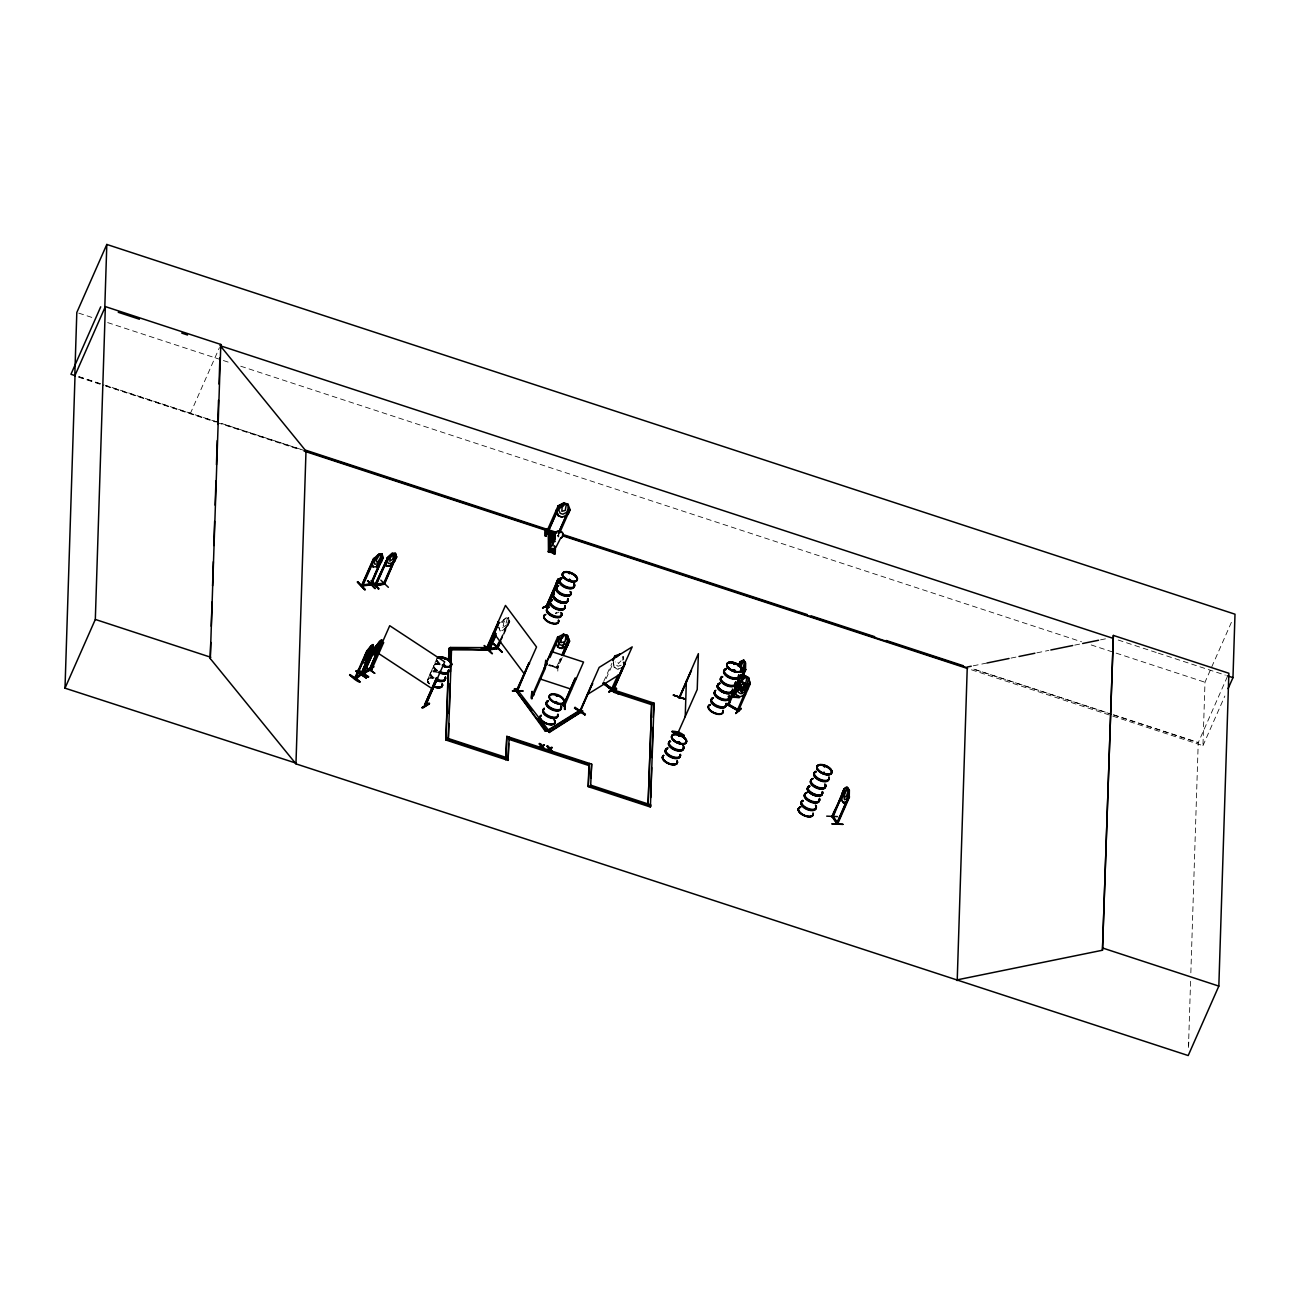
<?xml version="1.0" encoding="UTF-8"?>
<svg xmlns="http://www.w3.org/2000/svg" width="1300" height="1300" viewBox="0 0 1300 1300"><rect width="100%" height="100%" fill="white"/><g stroke="black" fill="none" stroke-linecap="round" stroke-linejoin="round"><path stroke-width="0.75" stroke-dasharray="5 3.75" d="M560.365 658.872L556.497 667.712M556.806 666.949L558.009 667.339L556.92 667.062M430.202 673.758L431.486 671.645M433.517 666.347L434.817 664.105M558.366 536.38L558.48 533.016M558.74 537.062L558.854 533.699M1188.46 1047.475L1190.589 980.866M1190.849 972.806L1198.226 742.722L1228.045 675.106M971.49 669.809L1202.955 745.664L1204.986 682.24L1231.75 621.562M1188.622 1045.866L1188.801 1041.999M622.7 660.189L622.992 656.549L624.26 663.146M508.235 621.562L508.641 617.386L509.844 621.254L501.621 639.372M507.374 618.312L505.927 623.724L503.181 625.755L503.799 622.342L507.293 618.231M509.194 621.189L500.809 639.519M428.188 683.02L427.538 679.413L429.65 678.08L433.111 678.096L431.275 677.934M430.446 673.254L427.668 679.64M433.761 665.697L433.761 665.746A7.995 3.965 23.8 0 0 437.076 671.678M190.255 413.757L219.456 347.555M436.93 658.531L434.184 664.739M500.532 639.242L508.527 621.108L509.73 621.303L508.544 617.5L505.57 618.02L502.011 621.676M501.345 639.113L509.356 620.961M507.861 625.544L509.844 621.254M557.846 536.705L558.545 535.827M556.303 612.3L555.75 613.584L559.39 611.894M556.335 612.414L555.653 613.519M556.238 667.908L560.365 658.645M561.454 658.986L557.326 668.33L548.762 665.47M562.25 657.41L557.57 668.33M557.814 671.092L557.96 664.349M603.688 681.509L611.942 663.26M606.158 678.535L613.616 662.09M621.043 660.822L618.41 663.601L617.094 660.384M1202.955 745.664L1224.86 696.02M430.869 672.246L433.745 665.746A8.125 4.03 23.8 0 1 439.286 664.089M502.288 622.602L505.651 618.101M500.646 622.765L505.651 618.004M506.805 624.812L501.735 628.062L500.858 625.836M614.071 667.03L617.386 669.273L622.375 667.387L617.386 669.419L614.071 667.03L612.869 660.286M558.529 536.055L557.44 535.779M621.173 665.226L617.971 666.25L615.891 664.674L615.241 661.911M973.229 665.811L987.155 662.967M1011.026 658.092L1017.006 656.89M1036.896 652.827L1048.84 650.39M1074.694 645.125L1080.658 643.906M1100.564 639.844L1106.528 638.625M508.804 621.367L509.632 621.221M498.859 627.023L499.948 630.955L503.019 630.305C513.614 618.556 504.904 631.654 499.948 630.955L498.729 627.087M549.071 664.528L556.546 667.192L549.071 664.771M548.762 665.242L557.586 668.102M1118.211 640.023L1156.464 652.567M1158.381 653.185L1225.315 675.122M78.731 313.121L92.235 317.541M107.673 322.595L221.455 359.889M223.373 360.523L231.091 363.058M240.727 366.21L1081.568 641.794M1091.204 644.946L1204.986 682.24M1111.614 714.334L973.034 668.915L1111.614 714.171M1113.531 714.967L1198.226 742.722M78.861 376.87L103.886 385.027M105.82 385.661L219.375 422.76L105.82 385.434M300.219 449.15L221.293 423.378L304.07 450.418M1113.547 714.805L1198.226 742.462M78.877 376.61L103.903 384.816M78.618 377.179L103.642 385.385M105.576 386.002L215.329 421.98M217.262 422.614L300.202 449.8M558.285 535.665L557.456 535.405L558.415 535.779M436.524 659.425L440.245 664.398A8.027 3.981 23.8 0 1 436.621 659.523M436.767 660.644L437.531 661.895M623.09 656.484L623.74 659.831M612.999 660.335L614.25 666.916M432.234 678.015A7.995 3.965 23.8 0 1 430.755 672.913A7.995 3.965 23.8 0 1 437.759 672.604M432.331 677.592A8.125 4.03 23.8 0 1 435.971 671.596M428.301 683.053A7.979 3.949 23.8 0 1 433.046 678.405M440.407 664.121A7.979 3.949 23.8 0 1 436.784 659.279M429.666 683.865A7.979 3.949 23.8 0 1 431.421 677.804A7.963 3.949 23.8 0 0 429.666 683.865A7.979 3.949 23.8 0 1 431.405 677.82M428.382 682.793A8.027 3.981 23.8 0 1 433.144 678.129M437.206 671.271A8.125 4.03 23.8 0 1 433.599 665.811L433.761 665.746A7.995 3.965 23.8 0 1 441.058 665.096M434.314 677.934A7.995 3.965 23.8 0 1 430.771 672.555A7.995 3.965 23.8 0 1 436.361 670.849M432.51 677.202A8.125 4.03 23.8 0 1 436.15 671.206M437.369 670.898A8.125 4.03 23.8 0 1 433.777 665.438A8.125 4.03 23.8 0 1 439.449 663.699M437.629 670.41A7.995 3.965 23.8 0 1 434.086 665.048A7.995 3.965 23.8 0 1 439.676 663.341M436.507 659.913A7.979 3.949 23.8 0 0 440.131 664.739A7.963 3.949 23.8 0 1 436.524 659.929"/><path stroke-width="1.5" d="M548.6 551.688L548.21 533.406L555.035 534.722L548.86 533.146L548.6 551.688L550.062 552.403L549.867 535.535M548.892 552.029L549.023 532.789M549.77 552.061L550.176 534.056L550.111 548.746M552.191 548.633L554.028 549.38L552.191 548.633L550.875 551.769L552.711 552.191L554.028 549.217M552.321 549.526L552.825 548.535L552.858 550.258M553.036 548.438L552.939 550.079L553.378 548.73M552.906 548.762L553.329 549.851M553.053 546L553.702 534.69M553.508 549.347L553.394 553.183M553.572 542.23L553.67 536.51M552.955 553.329L553.767 553.556L553.654 549.867M554.011 553.67L554.044 549.981L554.125 553.702L555.441 549.754L554.352 551.021L549.283 549.38L549.429 547.82L548.649 549.591M554.19 539.012L554.239 535.356L554.32 539.045M554.58 546.244L554.824 553.946L555.035 546.601M554.775 553.914L554.726 546.049M554.986 537.826L548.827 536.25L554.986 537.826L554.97 539.679L548.795 538.102L554.808 540.036M555.003 536.591C539.711 529.734 557.31 541.564 555.035 534.722M555.604 641.582L557.7 647.189L561.779 648.505L567.694 645.401M557.619 637.358L559 637.488L549.965 657.572M567.694 645.483L561.762 648.294L557.716 647.124L563.42 634.238L567.499 635.489L569.595 641.16L563.046 655.59M548.048 551.801L549.413 549.673L554.028 551.021L560.658 538.038A4.274 3.64 0.7 0 0 562.77 533.227A4.274 3.64 0.7 0 0 557.099 531.391A4.274 3.64 0.7 0 0 554.986 536.201L550.03 549.738M561.762 648.294L567.499 635.489L563.42 634.238L557.505 637.276L559 637.536M563.42 634.173L558.155 641.225L559.666 644.637L562.299 645.483L566.036 643.76C569.579 640.185 564.785 628.582 569.449 641.16L568.376 640.494L569.449 641.079M730.762 693.014L733.363 696.832L736.076 688.87M837.119 822.445L837.964 823.014M837.623 824.086L849.534 796.867L848.705 795.73M738.936 665.633L739.992 661.846L743.665 660.124L745.501 662.837L745.322 669.663L741.358 678.681M837.216 823.469L849.16 796.851L849.176 790.075L847.47 787.361C843.44 786.988 845.033 791.034 843.96 789.23L841.961 793.455L841.75 800.312L843.554 802.945L847.34 801.239L843.554 802.945L841.831 800.247M849.241 796.916L849.371 790.01M531.31 698.539C533.358 682.386 530.286 698.506 531.96 698.587M531.976 698.75L532.058 691.876M532.659 694.298C535.372 694.444 530.904 696.183 532.48 694.509M533.829 694.931L533.699 695.224M545.48 667.696L545.837 660.367L545.773 665.438M545.269 668.444L544.18 668.086L545.269 668.444L533.13 695.923L532.204 695.565L551.476 651.544L583.538 662.058L564.363 706.079L563.144 705.754L575.153 678.242L576.241 678.6M545.383 665.876L545.61 660.774M545.512 666.006L545.805 660.367M575.153 678.242L563.274 705.77M563.469 704.421L564.801 705.087L563.631 704.454M564.639 702.569L564.964 709.556L564.574 702.471M564.444 709.28L564.753 702.097M677.869 733.151L697.222 689.504L698.376 653.64L679.071 698.067L691.064 670.784M679.933 696.459L679.51 697.076M684.141 735.702C678.616 729.202 659.815 730.551 684.174 735.605M673.335 695.24L685.344 698.913M296.156 763.181L65 688.171L75.026 375.342M104.78 307.889L106.811 244.449L1235 614.201L1232.969 677.641L1228.094 688.659M65 688.171L95.322 619.434L105.349 306.605L220.821 344.451L210.243 658.548L295.961 763.864L1188.2 1055.551L1218.831 986.099L1228.858 673.27L1113.369 635.424L1102.465 950.235L957.239 979.842M210.243 658.548L210.762 642.411M211.266 626.259L212.046 602.046M212.566 585.894L213.346 561.681M213.866 545.529L214.63 521.316M215.15 505.164L215.93 480.951M216.45 464.799L217.23 440.586M217.734 424.434L218.514 400.221M219.034 384.085L219.879 357.841M295.961 763.864L306.02 450.304L554.71 531.814M508.804 737.961L509.177 737.116L508.073 760.386L445.916 740.009L448.061 672.961M448.516 659.019L449.215 648.212L487.175 649.935L499.07 622.668L498.176 621.969L499.07 622.668M445.916 740.009L448.5 670.117A8.125 4.03 23.8 0 1 439.026 672.311M448.825 660.156L449.215 648.212M448.809 723.531L448.305 739.472L451.539 648.976L450.418 647.465L450.466 671.742M449.134 713.57L450.093 683.686M506.837 736.352L505.733 759.606L506.837 736.352L591.663 764.156L590.574 787.41L590.622 786.11M508.073 760.386L508.625 743.567M545.334 536.087C543.952 522.795 549.266 532.058 545.301 536.136L545.594 529.36M545.967 536.347L546.358 529.051M547.332 533.569L559.536 506.22L558.204 505.7L546.065 533.114L546.764 532.236L555.214 535.064M559.406 506.35L558.204 505.7M558.366 515.694L556.14 510.169L558.366 515.775L562.315 517.205L558.253 515.791M568.035 504.173L568.003 509.226L566.572 512.46L562.851 514.183L560.219 513.321L558.691 509.876L563.956 502.84L568.035 504.254L570.148 509.876L568.23 514.199L562.315 517.205M566.345 504.465L565.029 504.026L562.12 507.293L561.827 511.29L565.224 510.477L566.345 504.384M558.496 532.789L568.961 509.129L569.985 509.876L568.831 509.503M651.722 704.714L613.551 692.201L613.6 690.885L613.974 690.04L654.046 703.17L650.39 807.024L588.234 786.646L588.949 764.238L546.959 750.474M588.234 786.646L589.322 763.392M590.866 778.082L591.663 764.156M613.551 692.201L613.974 690.04M648.082 804.944L651.674 703.722L648.082 804.944L650.423 805.707L650.39 807.024M650.683 797.68L651.641 767.569M651.966 757.526L652.925 727.415M653.25 717.372L654.046 703.17M685.23 716.706L686.367 680.859M957.206 980.59L967.265 667.03L971.246 666.217M1102.465 950.235L1113.369 635.424M616.411 688.366L608.79 691.892L616.655 689.163L616.363 688.269M374.871 588.526L367.949 580.775M380.819 580.158L388.375 587.308M372.125 669.012C369.801 671.629 373.75 668.606 370.971 668.265M565.516 639.892L565.793 635.7L564.476 635.359L561.584 638.625M740.773 668.931C740.253 667.274 742.983 660.043 744.543 662.529L742.674 668.98L741.358 669.776M501.686 652.015L493.756 644.329L502.027 652.015M381.956 553.898L380.217 561.194L377.016 563.989L374.92 564.233L373.945 561.909L375.375 558.675L378.82 554.255L381.973 553.686L383.224 557.781L381.436 562.039L376.269 566.637M362.993 584.935L361.4 585.715L362.716 585.926L374.871 558.383L373.766 558.756L361.66 585.991L371.215 584.903M744.169 683.767L743.762 688.155L740.967 691.015L739.359 687.976L742.983 683.069L744.104 683.816M569.189 509.194L558.48 533.016M372.808 647.725L360.49 675.236L370.598 651.381M360.636 673.904C364.569 672.75 352.918 681.834 355.599 677.625L360.815 674.57L354.608 678.421L366.681 651.17L367.705 651.137M364.033 672.913L364.098 673.628M369.086 669.142L369.671 669.516M512.363 690.852L522.827 690.722M512.574 691.226L523.071 691.178M394.03 553.832L392.632 559.293L389.789 561.21L390.341 557.749L393.949 553.751M728.504 697.125L739.31 697.499L728.211 696.702M842.904 824.281L832.097 823.859M559.097 579.865L547.089 607.295L559.227 579.898L558.35 579.264L546.049 606.613M555.425 551.606L554.336 552.874L549.25 551.249L549.884 549.835M684.174 735.361L672.181 731.347M740.025 661.96L743.779 660.124L745.387 662.837L742.95 671.58L740.675 672.457M382.655 557.619L370.224 585.049L371.654 583.911L370.598 584.025M388.31 557.765L375.976 585.227L386.945 559.471M364.439 666.461L374.757 673.189M366.421 677.528L356.086 670.735L366.243 677.918M608.075 687.196L618.426 693.908M848.347 789.766L846.479 796.217L845.146 797.03L844.561 796.169C844.106 794.446 846.739 787.247 848.461 789.766M380.721 643.614L381.469 639.925L381.745 642.98L369.72 670.15L363.48 673.936L376.366 646.051L375.196 646.441L363.09 673.66L369.298 669.809M546.845 607.165C549.673 606.661 544.668 604.321 547.528 606.304M550.582 540.865C556.595 540.215 547.69 540.849 553.199 541.759M552.971 595.189L553.053 595.303A8.027 3.981 23.8 0 0 561.405 602.339A8.027 3.981 23.8 0 0 567.84 599.137M370.24 650.033L366.356 657.702L370.338 650.097M380.64 640.981L376.773 648.668L380.526 640.916M742.528 676.878L745.729 669.63L744.9 668.492L740.886 677.983M844.464 789.783L832.91 817.229C828.506 815.701 856.245 778.212 843.83 789.214M444.34 658.352L444.405 659.295M443.495 665.746C443.657 662.821 441.837 666.803 444.681 666.071M444.048 665.974L444.535 665.048M444.876 666.169L444.389 664.934M569.189 573.462L570.001 573.024M569.644 573.024L569.189 573.284M568.847 579.832L569.936 579.686M569.351 573.69L570.18 573.089M570.115 580.678L570.18 579.621L568.945 579.605M570.586 580.141L569.465 579.589M570.554 580.011L570.424 580.938M557.278 696.069L556.497 695.776M555.295 702.195L556.091 701.756M556.741 702.959L555.799 701.691M557.115 702.731L557.245 703.121M557.554 702.601L555.831 702.764M678.47 735.881L679.51 736.288M678.73 735.767L679.575 735.556M677.706 742.316L678.584 741.65M679.153 741.975L678.129 742.398L678.892 741.942M678.113 742.284L679.689 742.641L678.876 742.852M679.477 742.625L678.194 741.796M733.574 663.747L734.809 664.349M733.655 663.975L734.403 664.381M732.908 670.069C737.88 670.199 731.51 672.067 733.785 669.744M734.646 664.024L734.24 664.154M733.33 670.491L734.597 670.004M734.874 664.267L733.866 663.488M735.15 670.849L733.704 671.125M824.476 765.928L824.281 766.854M824.07 772.33L822.965 772.915M823.095 772.46L823.566 773.24M602.778 683.28L612.332 690.414L622.895 666.656M618.02 675.074L611.26 689.65L611.959 688.529L612.495 689.309M612.592 690.267L603.151 683.215M367.738 651.121L367.039 651.414C355.355 676.715 374.481 653.071 372.19 647.758M381.42 642.98L369.233 670.508M367.884 650.894L355.696 678.308L354.575 678.389L356.021 677.365M106.811 244.449L76.814 312.488L74.782 375.911L105.349 306.605M100.718 306.816L70.947 374.27L75.01 375.602M556.611 533.179L305.988 451.051L220.269 345.735L220.821 344.451M357.89 581.994L365.186 589.712L357.354 582.059M374.627 558.659L373.506 558.496L361.498 585.699L370.955 584.626L382.07 559.244M361.904 586.008L374.368 558.399M362.911 584.61L362.229 585.585M367.445 580.905L375.261 588.559L367.965 580.84M371.507 580.678C393.283 605.784 356.59 564.233 378.787 588.413M370.386 585.033L379.6 562.965M371.215 584.951L382.866 557.424M376.382 584.188L375.261 583.911L375.57 584.805M376.188 583.879L375.034 585.244L387.757 557.651L374.887 584.967C380.9 585.666 386.88 583.099 383.76 582.936M393.786 560.414L383.435 583.944M392.113 553.426L395.363 552.955L396.598 557.034L395.639 557.05L383.776 584.301M395.444 558.496L384.183 583.879M396.24 556.692L384.475 584.253L375.277 585.26M389.642 565.89L394.745 561.226L396.727 556.985M349.879 674.602C368.794 685.913 356.671 683.28 349.895 674.586M355.16 678.616L367.234 650.829M360.571 674.586L361.124 673.611M361.205 674.879L372.548 647.985M364.211 673.579L364.536 672.555M376.106 646.344L363.642 673.952M367.364 671.271L373.75 666.803L367.543 670.686M380.705 643.029L369.054 670.475L381.257 642.671C385.06 643.37 363.382 666.786 379.925 647.221M366.145 678.08L355.94 671.174L366.389 677.511M371.475 670.134L383.581 642.72L382.428 642.249L383.581 642.72M358.394 669.874L368.452 677.202L357.874 670.556M374.66 673.351L364.601 666.006M428.951 703.089C407.322 717.048 443.43 694.33 423.118 707.915L422.793 706.972M424.531 705.071L436.67 677.625L437.613 678.242L425.49 705.656L424.84 704.876M425.587 705.413L424.661 704.844L436.67 677.625M448.825 649.058L451.165 649.821L451.539 648.976M487.598 648.879L486.915 648.099L486.119 649.09L491.79 648.521L481.293 648.505M451.165 649.821L486.233 650L498.534 621.969M498.712 622.668L486.769 649.951L487.532 648.863M495.674 633.392L488.378 649.74L489.564 649.886M495.95 633.669L488.654 650L489.954 648.911M495.69 635.066L489.223 649.512M489.548 649.951L495.966 635.342M502.027 651.95L493.886 643.906L501.816 651.576M492.424 653.608C480.415 640.266 482.381 645.678 492.001 653.721M497.152 647.611C499.493 647.27 492.294 652.665 499.736 641.062M496.714 648.602L500.809 639.519M547.284 533.504L559.276 506.366M499.753 642.736L497.348 648.18L488.524 649.675M488.881 650.016L497.721 648.489L500.825 641.176M559.569 533.146L569.985 509.567M554.661 551.525L555.441 549.754M548.145 605.069L542.864 607.523M563.111 577.281L557.863 579.264L555.961 583.586L556.985 588.591M546.179 606.678L557.944 579.231L563.03 577.46M547.349 607.149L546.959 605.524M559.553 580.548L558.626 582.66L556.92 581.425M580.32 710.596L547.267 731.153L545.22 731.136L514.524 688.724L516.571 688.74L549.64 731.624L582.692 711.067L580.694 709.751L547.641 730.291L545.594 730.291L514.524 688.724M516.571 688.74L514.15 689.585M517.628 690.706L529.067 662.821L516.653 690.121L517.676 689.114M517.189 690.121L529.067 662.821M547.332 663.65L546.065 663.179L545.561 664.202L546.764 664.592M557.684 637.033L545.545 664.43L546.764 664.836M561.974 655.005L568.425 640.413M561.974 655.249L568.36 640.738M563.062 655.363L569.465 640.851M539.451 743.389C544.651 749.092 536.933 743.324 540.41 743.697L541.645 746.151M545.22 731.136L545.594 730.291M541.352 745.794L539.273 746.915L539.939 747.776L541.808 746.314L539.939 747.776M543.319 748.231L544.034 749.125L540.41 743.697M582.692 711.067L549.266 732.469L547.641 730.291M541.889 745.582L544.391 744.997L542.1 746.671L544.034 749.125M543.481 744.705L544.391 744.997M549.266 732.469L549.64 731.624M549.153 748.361L547.251 745.94L549.689 748.15L549.364 749.434L546.829 750.035L549.153 748.361L547.251 745.94M551.119 750.799L551.834 751.676L548.21 746.249M547.739 750.344L549.608 748.865M549.689 748.15L552.191 747.565L549.9 749.222L551.834 751.676M551.281 747.256L552.191 747.565M584.837 714.854L574.47 708.142L575.055 707.379M580.288 710.824L581.311 710.06L580.58 710.45M580.206 711.409L592.41 683.605L580.791 710.06M584.805 714.919L585.39 714.139L575.039 707.395M612.788 660.319L614.705 656.012L619.791 654.079M612.999 660.335L615.794 656.386M604.061 682.923L603.736 684.028L604.419 682.76M612.771 689.423L604.419 683.231L603.753 683.979M611.796 689.634L612.235 688.642L604.419 683.231M612.528 689.293L612.219 690.398M579.849 711.165L599.154 667.42L632.206 646.88L612.3 691.015L624.91 663.406L613.324 690.966M625.267 663.65L612.983 690.576M653.64 705.331L654.014 704.486L613.941 691.34M679.023 697.434L679.477 698.197L691.503 670.312M679.543 698.084L679.981 697.206M685.311 699.335L673.319 695.029L685.36 699.14M650.423 805.707L650.812 804.863L590.996 785.265M740.106 661.846L738.156 666.201L740.155 661.976L741.016 662.707M739.05 666.331L740.626 662.285M739.472 666.477L743.649 660.27M724.815 706.94L730.129 702.016M728.991 704.779C755.024 719.761 721.874 702.211 728.683 704.551L727.935 704.096M745.55 694.574L739.96 696.816L736.271 694.671L734.597 688.188L736.499 683.881L742.04 681.688L745.729 683.832L747.273 690.284M748.329 688.366L742.739 690.609L739.05 688.464L737.311 682.029C738.936 675.171 750.994 670.312 739.684 682.094L740.935 686.059L743.324 687.456L746.817 686.254L748.508 677.625L744.754 675.512M727.496 705.104L739.586 677.641L740.188 678.308M727.48 704.779L728.081 703.852M728.39 705.575L740.285 678.389M730.194 702.033L724.23 706.778M734.061 694.33L736.45 688.886M742.056 676.179L745.258 668.931M731.445 692.315L733.411 696.914L736.564 689.569M732.875 696.199L733.736 696.832L736.141 691.405M736.548 684.028L742.056 681.817L745.615 683.898L745.517 689.179L744.087 692.413L740.61 693.615L738.221 692.217L736.954 688.253C739.424 685.295 743.015 676.991 746.883 677.592L745.566 683.962M741.13 708.467L735.719 713.472L740.967 708.906M750.067 684.011L749.125 683.085L737.149 710.759L737.539 709.686M736.97 710.58L737.653 709.426M749.158 683.134L750.246 683.849L738.189 711.279L738.628 709.946L729.121 704.503M826.702 816.156L837.492 816.595M832.39 817.18L843.944 789.214M837.557 824.054L832.341 816.465L844.334 789.246M832.276 817.066L832.341 815.376L832.943 816.238M832 823.94L842.904 824.411M836.68 823.452L848.737 795.876M849.062 796.169L837.07 823.322M847.178 801.109L848.542 796.12M678.389 731.64L678.827 732.387M624.179 663.179L623.366 662.48L624.374 663.179M371.459 646.133L368.257 653.396C369.817 652.714 373.506 645.45 371.345 646.067M373.23 647.709C373.815 639.47 367.348 651.722 366.714 654.095L366.957 655.817L370.776 651.576L372.954 644.654M365.43 658.71L371.41 651.95L371.248 648.911L366.243 655.184L365.056 660.14L368.875 655.899L371.28 649.122M381.582 640.006L376.659 646.133L375.456 651.089L379.291 646.847M574.779 707.899L585.146 714.691M359.938 681.883L349.586 675.139M368.696 676.65L358.101 670.41M379.6 554.694L376.123 560.381L376.399 561.941L377.455 561.827C379.096 561.031 382.688 554.336 379.519 554.613M370.939 645.824L366.681 651.17M365.186 655.817L371.248 648.911L371.329 652.015M379.567 641.176L375.586 646.766L381.55 639.795M612.755 689.878L613.811 689.861L613.096 690.251M364.666 589.745L357.435 581.977M552.76 550.241L552.858 549.331M489.726 648.586L488.8 648.7L497.023 647.887M496.876 647.335L497.786 647.189M496.941 648.602L497.445 648.164M553.215 541.905L550.712 540.589M491.53 648.928L486.249 648.911M443.186 665.194L444.031 664.771M444.811 665.551L443.852 665.925M570.7 580.596L568.783 580.401L569.189 579.361M557.18 695.5L556.449 695.321M734.549 670.036L734.663 670.361M677.722 741.975L679.429 742.137M824.866 766.854L824.249 765.895M373.652 558.74L378.82 554.141L382.054 553.767M387.026 557.992L392.113 553.312L387.335 561.161L388.31 563.501L390.39 563.258C396.061 563.534 394.355 546.829 396.516 556.952M387.108 558.074L392.194 553.41M389.724 565.988L386.409 566.264L389.724 565.874L394.648 561.194M807.479 788.028L807.625 787.962A7.963 3.949 23.8 0 0 813.637 795.178A7.963 3.949 23.8 0 0 822.201 793.812A7.979 3.949 23.8 0 1 811.769 794.3A7.979 3.949 23.8 0 1 809.559 786.695A7.963 3.949 23.8 0 0 808.356 787.166M546.114 529.506L545.951 536.185M616.346 657.296L619.872 654.209M739.586 677.641L740.399 678.372M741.991 681.866L743.681 684.856L745.631 683.881L747.403 690.3M739.05 688.464L737.376 681.98M742.722 690.462L748.166 688.301M750.23 684.044L748.508 677.625L750.246 683.849M724.831 707.119L729.885 702.455M735.719 713.472L741.097 708.386M542.555 607.929L547.885 605.442M370.338 583.749L371.296 583.651M369.899 584.756L370.727 584.61M367.348 671.076L373.75 666.803M546.52 531.879L547.852 532.317M546.081 532.87L547.284 533.276M437.613 678.242L436.459 677.771M424.661 704.21L426.156 704.486L425.246 703.901M422.532 707.541L429.227 703.918M592.41 683.605L592.767 683.832M373.035 644.524L371.036 645.986M355.615 677.3L360.441 674.294M368.94 669.565L364.488 672.799M587.145 694.639L620.214 674.082M564.671 641.794L561.275 642.606L560.739 640.526M517.091 688.951L518.148 689.796L517.156 689.114M552.76 549.786L552.858 548.974M552.76 549.234L553.312 549.51M558.041 505.911L563.956 502.84M558.155 505.993L563.972 503.051M833.284 816.156L832.406 815.539M838.061 823.095L832.812 816.53L837.314 822.591M365.072 589.648L357.776 581.929M542.604 608.091L549.656 604.825M498.014 647.497L497.315 647.66M615.144 656.012L615.68 656.744M608.79 691.892L616.249 688.74L609.066 691.34M550.03 533.52L548.714 533.325M549.721 552.029L549.494 535.681L549.169 552.126L548.633 551.46L554.938 553.93M443.462 664.658L443.202 664.901M443.527 664.722L444.503 665.519M555.425 701.74L556.595 701.659M824.216 773.175L824.899 773.841M823.908 773.37L824.59 773.24M375.326 583.944L383.598 583.294M987.155 662.967L1009.044 658.499M1018.989 656.484L1034.898 653.234M1050.822 649.984L1072.711 645.515M1082.656 643.5L1098.565 640.25M496.746 647.628L489.157 649.058M383.11 557.7L382.005 557.521M376.35 566.621L373.035 567.011L371.816 563.144M362.781 584.886L370.207 584.041M362.375 585.049L370.467 584.301M383.841 583.57L375.229 583.992M569.416 579.41L569.091 580.336M570.326 580.385L569.433 579.784M733.785 663.553L734.711 663.861M734.467 671.028L733.947 670.637M824.428 773.597L824.249 772.379M824.883 773.679L823.062 772.639M487.094 648.261L487.094 648.911M487.126 649.951L486.086 649.171L505.473 605.426L536.543 646.994L517.075 690.658L518.066 689.715M529.604 663.52L528.71 662.821M450.418 647.465L485.485 647.628L486.606 649.139M745.387 662.837L745.452 669.679L744.738 668.866M745.729 669.63L743.421 673.985L739.749 675.707L743.389 673.871M733.509 695.354L731.071 692.299M728.455 696.134L739.261 696.572L739.31 697.499M727.594 704.844L738.254 711.051M556.01 695.646L556.969 696.183M679.12 743.242L679.77 742.316M371.134 668.298L371.686 669.971M371.914 669.142C368.209 667.16 373.1 671.645 370.435 669.467L389.724 625.706L444.681 661.846L425.392 705.64M425.929 704.665L424.97 704.08M546.926 607.214L546.114 606.58M564.2 706.062L564.688 704.811M546.325 532.919L553.02 535.145M568.88 580.271L569.952 580.385M569.595 580.629L570.131 579.654M443.934 664.934L444.584 665.762M554.938 541.336L548.762 539.76L554.775 541.694M553.41 542.701L548.746 541.613L553.264 543.059M532.188 695.305L533.26 695.646M563.16 705.461L564.2 705.77M118.251 312.293L139.425 319.231M181.773 333.109L187.541 335.01M220.269 345.735L1112.475 638.137M1227.233 675.756L1232.969 677.641M564.346 534.966L807.251 614.591M811.102 615.842L874.721 636.691M886.291 640.494L963.398 665.762M562.396 535.08L967.233 667.761M304.07 451.067L554.824 533.244M562.543 535.779L967.623 668.541M555.197 535.291L546.504 532.122M553.02 535.389L546.325 533.227M615.501 691.519L621.238 693.387M628.875 695.89L653.673 704.031M539.467 678.762L571.529 689.276M539.207 743.941L540.166 744.266M547.008 746.509L547.966 746.817M539.273 746.915L540.199 747.207M547.072 749.466L547.999 749.775M510.705 738.595L535.519 746.72M509.129 738.433L589.29 764.692L588.916 765.554L508.755 739.278M1103.342 948.252L1218.831 986.099M95.322 619.434L210.795 657.28M506.155 757.461L446.339 737.847L445.965 738.692L482.625 750.717M592.54 786.744L629.216 798.753M446.29 739.164L508.446 759.525M588.608 785.801L650.764 806.179M837.444 822.315L837.102 824.102L831.967 816.53M677.804 742.04L678.974 742.625M442.975 665.389L444.015 665.633M744.77 675.659L748.394 677.69M377.731 652.925L432.689 689.049M373.571 651.024L373.815 653.916M365.154 655.655L365.349 658.84M381.436 562.039L376.35 566.719M371.865 562.997L373.132 566.881M371.166 581.197L378.56 588.965M550.144 748.654L552.077 751.108M542.344 746.102L544.278 748.556M493.464 632.645L524.534 674.196M522.161 697.58L531.733 710.369M537.696 718.364L547.267 731.153M485.111 648.472L486.233 650M847.438 787.524L849.176 790.075L846.755 798.817L844.464 799.695L843.278 793.715M381.664 639.876L381.826 642.899M735.036 683.166A8.011 3.965 23.8 0 1 727.626 686.075A8.011 3.965 23.8 0 1 720.558 678.421M721.337 677.658A8.011 3.965 23.8 0 1 722.556 677.186M735.345 682.76A8.125 4.03 23.8 0 1 725.855 684.905A8.125 4.03 23.8 0 1 722.67 676.683M732.436 689.016A7.979 3.949 23.8 0 1 723.125 691.129A7.979 3.949 23.8 0 1 720.005 683.053A7.963 3.949 23.8 0 0 722.199 690.658A7.963 3.949 23.8 0 0 732.631 690.186M738.644 675.253A8.125 4.03 23.8 0 1 729.17 677.398A8.125 4.03 23.8 0 1 725.985 669.175M735.605 681.915A8.011 3.965 23.8 0 1 727.204 684.466A8.011 3.965 23.8 0 1 721.89 676.406M738.351 675.659A8.011 3.965 23.8 0 1 729.008 677.788A8.011 3.965 23.8 0 1 725.871 669.679M735.508 682.37A8.125 4.03 23.8 0 1 726.992 684.954A8.125 4.03 23.8 0 1 721.614 676.78M738.822 674.863A8.125 4.03 23.8 0 1 729.332 677.008A8.125 4.03 23.8 0 1 726.164 668.785M739.131 675.577A8.011 3.965 23.8 0 1 728.634 676.049A8.011 3.965 23.8 0 1 726.424 668.411M725.822 705.738A8.011 3.965 23.8 0 1 716.251 706.696A8.011 3.965 23.8 0 1 711.896 699.059M726.115 705.347A8.125 4.03 23.8 0 1 715.488 705.819A8.125 4.03 23.8 0 1 713.245 698.084M722.816 710.872A8.011 3.965 23.8 0 1 713.472 713.001A8.011 3.965 23.8 0 1 710.336 704.892M722.995 710.418A7.979 3.949 23.8 0 1 713.684 712.53A7.963 3.949 23.8 0 1 710.564 704.47A7.979 3.949 23.8 0 0 713.684 712.53A7.963 3.949 23.8 0 0 722.979 710.434M732.371 690.934A8.027 3.981 23.8 0 1 721.858 691.421A8.027 3.981 23.8 0 1 719.631 683.767M729.202 696.654A8.125 4.03 23.8 0 1 720.704 699.238A8.125 4.03 23.8 0 1 715.309 691.064M726.164 703.316A8.011 3.965 23.8 0 1 717.762 705.867A8.011 3.965 23.8 0 1 712.449 697.808M728.91 697.06A8.011 3.965 23.8 0 1 720.525 699.611A8.011 3.965 23.8 0 1 715.211 691.551M726.066 703.771A8.125 4.03 23.8 0 1 716.592 705.933A8.125 4.03 23.8 0 1 713.408 697.694M729.381 696.264A8.125 4.03 23.8 0 1 720.866 698.847A8.125 4.03 23.8 0 1 715.488 690.674M729.479 695.809A8.011 3.965 23.8 0 1 721.077 698.36A8.011 3.965 23.8 0 1 715.764 690.3M825.11 785.688A8.011 3.965 23.8 0 1 816.709 788.222A8.011 3.965 23.8 0 1 811.395 780.163M824.671 783.981A8.125 4.03 23.8 0 1 817.879 788.206A8.125 4.03 23.8 0 1 811.509 779.675M822.299 792.041A8.011 3.965 23.8 0 1 812.955 794.17A8.011 3.965 23.8 0 1 809.803 786.061M828.717 777.758A8.125 4.03 23.8 0 1 819.227 779.903A8.125 4.03 23.8 0 1 816.043 771.68M825.663 784.42A8.011 3.965 23.8 0 1 816.319 786.549A8.011 3.965 23.8 0 1 813.166 778.424M828.636 779.334A8.011 3.965 23.8 0 1 818.139 779.821A8.011 3.965 23.8 0 1 815.929 772.184M825.565 784.875A8.125 4.03 23.8 0 1 816.091 787.036A8.125 4.03 23.8 0 1 812.906 778.798M828.88 777.367A8.125 4.03 23.8 0 1 819.406 779.529A8.125 4.03 23.8 0 1 816.221 771.29M828.977 776.913A8.011 3.965 23.8 0 1 820.576 779.464A8.011 3.965 23.8 0 1 815.262 771.404M815.669 807.089A8.011 3.965 23.8 0 1 808.259 809.981A8.011 3.965 23.8 0 1 801.174 802.327M801.954 801.564A8.011 3.965 23.8 0 1 803.173 801.092M815.961 806.666A8.125 4.03 23.8 0 1 808.438 809.608A8.125 4.03 23.8 0 1 801.271 801.856M802.067 801.076A8.125 4.03 23.8 0 1 803.303 800.589M813.117 814.515A8.011 3.965 23.8 0 1 802.636 815.003A8.011 3.965 23.8 0 1 800.41 807.365M813.053 812.955A7.979 3.949 23.8 0 1 803.741 815.067A7.979 3.949 23.8 0 1 800.605 806.991M813.231 814.304A8.027 3.981 23.8 0 1 804.602 815.685A8.027 3.981 23.8 0 1 798.492 808.372M799.289 807.609A8.027 3.981 23.8 0 1 800.508 807.121M822.217 792.269A8.027 3.981 23.8 0 1 812.841 794.414A8.027 3.981 23.8 0 1 809.705 786.273M819.276 799.159A8.125 4.03 23.8 0 1 809.786 801.304A8.125 4.03 23.8 0 1 806.617 793.081M816.221 805.821A8.011 3.965 23.8 0 1 807.836 808.372A8.011 3.965 23.8 0 1 802.523 800.312M818.984 799.581A8.011 3.965 23.8 0 1 810.582 802.116A8.011 3.965 23.8 0 1 805.269 794.056M815.409 805.009A8.125 4.03 23.8 0 1 808.616 809.217A8.125 4.03 23.8 0 1 802.23 800.686M819.439 798.769A8.125 4.03 23.8 0 1 809.965 800.93A8.125 4.03 23.8 0 1 806.78 792.691M819.536 798.314A8.011 3.965 23.8 0 1 810.176 800.442A8.011 3.965 23.8 0 1 807.04 792.317M813.247 814.092A7.963 3.949 23.8 0 1 802.831 814.58A7.963 3.949 23.8 0 1 800.621 806.991M569.92 591.516A8.011 3.965 23.8 0 1 563.225 595.692A8.011 3.965 23.8 0 1 556.92 587.259M570.928 592.361A8.125 4.03 23.8 0 1 561.454 594.523A8.125 4.03 23.8 0 1 558.269 586.284M567.824 599.072A7.979 3.949 23.8 0 1 559.471 601.608A7.979 3.949 23.8 0 1 554.174 593.58A8.027 3.981 23.8 0 0 553.329 594.376M574.242 584.854A8.125 4.03 23.8 0 1 565.727 587.438A8.125 4.03 23.8 0 1 560.349 579.264M571.399 592.686A7.995 3.965 23.8 0 1 560.918 593.158A7.995 3.965 23.8 0 1 558.707 585.536M573.934 585.276A7.995 3.965 23.8 0 1 564.606 587.389A7.995 3.965 23.8 0 1 561.47 579.296M571.09 591.971A8.125 4.03 23.8 0 1 561.616 594.133A8.125 4.03 23.8 0 1 558.431 585.894M573.69 583.196A8.125 4.03 23.8 0 1 566.898 587.421A8.125 4.03 23.8 0 1 560.511 578.874M573.771 582.758A7.995 3.965 23.8 0 1 567.092 586.918A7.995 3.965 23.8 0 1 560.804 578.516M561.194 614.185A8.011 3.965 23.8 0 1 552.809 616.736A8.011 3.965 23.8 0 1 547.495 608.676M560.755 612.495A8.125 4.03 23.8 0 1 553.979 616.704A8.125 4.03 23.8 0 1 547.592 608.173M558.383 620.474A7.979 3.949 23.8 0 1 549.071 622.586A7.979 3.949 23.8 0 1 545.951 614.494M544.928 614.543A7.979 3.949 23.8 0 0 550.225 622.57A7.963 3.949 23.8 0 0 558.561 620.035A7.979 3.949 23.8 0 1 550.225 622.57A7.963 3.949 23.8 0 1 544.944 614.559M567.742 599.365A8.027 3.981 23.8 0 1 559.341 601.916A8.027 3.981 23.8 0 1 554.011 593.84M564.801 606.255A8.125 4.03 23.8 0 1 555.327 608.416A8.125 4.03 23.8 0 1 552.142 600.178M561.73 612.918A7.995 3.965 23.8 0 1 552.403 615.046A7.995 3.965 23.8 0 1 549.266 606.938M564.704 607.831A7.995 3.965 23.8 0 1 554.239 608.319A7.995 3.965 23.8 0 1 552.029 600.697M561.665 613.372A8.125 4.03 23.8 0 1 552.175 615.534A8.125 4.03 23.8 0 1 548.99 607.295M564.964 605.865A8.125 4.03 23.8 0 1 555.49 608.026A8.125 4.03 23.8 0 1 552.305 599.788M565.061 605.41A8.011 3.965 23.8 0 1 556.676 607.961A8.011 3.965 23.8 0 1 551.346 599.901M554.986 536.347A4.274 3.64 0.7 0 1 557.099 531.538A4.274 3.64 0.7 0 1 562.77 533.358A4.274 3.64 0.7 0 1 560.658 538.168M679.851 755.089A8.011 3.965 23.8 0 1 670.508 757.201A8.011 3.965 23.8 0 1 667.371 749.092M680.144 754.666A8.125 4.03 23.8 0 1 670.67 756.811A8.125 4.03 23.8 0 1 667.485 748.589M677.089 761.345A8.011 3.965 23.8 0 1 668.704 763.896A8.011 3.965 23.8 0 1 663.39 755.836M677.251 760.923A7.979 3.949 23.8 0 1 668.883 763.457A7.979 3.949 23.8 0 1 663.585 755.462A7.979 3.949 23.8 0 0 668.883 763.457A7.979 3.949 23.8 0 0 677.235 760.955A7.963 3.949 23.8 0 1 668.883 763.474A7.963 3.949 23.8 0 1 663.601 755.462M677.202 761.117A8.027 3.981 23.8 0 1 668.801 763.669A8.027 3.981 23.8 0 1 663.471 755.592M683.459 747.159A8.125 4.03 23.8 0 1 674.944 749.742A8.125 4.03 23.8 0 1 669.565 741.569M680.631 754.991A8.011 3.965 23.8 0 1 670.134 755.462A8.011 3.965 23.8 0 1 667.924 747.825M683.166 747.565A8.011 3.965 23.8 0 1 673.822 749.694A8.011 3.965 23.8 0 1 670.67 741.585M680.322 754.276A8.125 4.03 23.8 0 1 670.832 756.438A8.125 4.03 23.8 0 1 667.664 748.199M682.906 745.501A8.125 4.03 23.8 0 1 676.114 749.71A8.125 4.03 23.8 0 1 669.727 741.179M683.004 745.062A8.011 3.965 23.8 0 1 676.309 749.222A8.011 3.965 23.8 0 1 670.02 740.805M448.988 670.475A8.011 3.965 23.8 0 1 439.416 671.434M445.364 677.267A8.125 4.03 23.8 0 1 435.874 679.429M445.185 677.658A8.125 4.03 23.8 0 1 435.711 679.819M445.429 676.812A7.995 3.965 23.8 0 1 436.101 678.941M448.191 670.572A7.995 3.965 23.8 0 1 438.864 672.685M448.679 669.76A8.125 4.03 23.8 0 1 439.189 671.921M437.076 658.288A7.979 3.949 23.8 0 1 446.323 658.336A7.979 3.949 23.8 0 1 451.441 665.178A7.979 3.949 23.8 0 1 442.195 665.129M445.12 679.25A8.011 3.965 23.8 0 1 437.483 680.989M442.293 683.914A7.979 3.949 23.8 0 1 434.899 686.806A7.979 3.949 23.8 0 0 442.276 683.946A7.963 3.949 23.8 0 1 434.899 686.822M437.71 657.735A8.027 3.981 23.8 0 1 450.726 661.992A8.027 3.981 23.8 0 1 444.015 666.169M442.098 684.369A7.979 3.949 23.8 0 1 434.704 687.261M442.244 684.109A8.027 3.981 23.8 0 1 434.817 687.017M557.456 714.967A8.011 3.965 23.8 0 1 549.055 717.519A8.011 3.965 23.8 0 1 543.741 709.442M557.749 714.545A8.125 4.03 23.8 0 1 549.234 717.129A8.125 4.03 23.8 0 1 543.839 708.955M554.661 721.273A8.011 3.965 23.8 0 1 546.276 723.824A8.011 3.965 23.8 0 1 540.962 715.747M541.174 715.341A7.979 3.949 23.8 0 0 547.446 723.726A7.979 3.949 23.8 0 0 554.109 719.582A7.963 3.949 23.8 0 1 547.446 723.71A7.963 3.949 23.8 0 1 541.19 715.341A8.027 3.981 23.8 0 0 546.39 723.564A8.027 3.981 23.8 0 0 554.791 721.012M561.048 707.038A8.125 4.03 23.8 0 1 551.574 709.199A8.125 4.03 23.8 0 1 548.389 700.96M558.22 714.87A8.011 3.965 23.8 0 1 548.649 715.829A8.011 3.965 23.8 0 1 544.294 708.191M560.69 709.621A8.011 3.965 23.8 0 1 549.608 708.565A8.011 3.965 23.8 0 1 548.275 701.464M557.911 714.155A8.125 4.03 23.8 0 1 549.413 716.739A8.125 4.03 23.8 0 1 544.017 708.565M561.226 706.648A8.125 4.03 23.8 0 1 551.736 708.809A8.125 4.03 23.8 0 1 548.567 700.57M560.592 704.941A8.011 3.965 23.8 0 1 553.898 709.101A8.011 3.965 23.8 0 1 547.609 700.684M367.006 658.596L370.419 651.739L367.851 655.216L367.543 653.526L364.634 660.173L367.266 656.5L367.006 658.596M744.9 687.115L741.569 689.244L742.056 693.778L740.659 689.488L736.824 690.722L740.317 688.529L739.83 684.158L741.26 688.253L744.9 687.115M608.238 686.758L618.67 693.859L608.238 686.758M580.304 710.092L581.23 710.092L580.255 710.06M385.32 562.347L386.49 566.345L385.239 562.266M722.004 691.113A8.011 3.965 23.8 0 0 732.485 690.625A8.011 3.965 23.8 0 1 721.988 691.129A8.011 3.965 23.8 0 1 719.778 683.491A8.011 3.965 23.8 0 0 722.004 691.113M728.991 668.07A8.011 3.965 23.8 0 0 741.601 670.312A8.011 3.965 23.8 0 0 732.582 662.155A8.011 3.965 23.8 0 0 728.991 668.07M728.747 668.671A7.979 3.949 23.8 0 0 741.309 670.898A7.979 3.949 23.8 0 0 732.322 662.789A7.979 3.949 23.8 0 0 728.747 668.671A7.963 3.949 23.8 0 0 741.293 670.898A7.963 3.949 23.8 0 0 732.322 662.805A7.963 3.949 23.8 0 0 728.764 668.688M728.878 668.314A8.027 3.981 23.8 0 0 741.52 670.556A8.027 3.981 23.8 0 0 732.485 662.366A8.027 3.981 23.8 0 0 728.894 668.298A8.027 3.981 23.8 0 0 741.52 670.524A8.027 3.981 23.8 0 0 732.469 662.399A8.027 3.981 23.8 0 0 728.878 668.314M721.711 691.779A7.979 3.949 23.8 0 0 732.16 691.291A7.963 3.949 23.8 0 1 721.711 691.779A7.963 3.949 23.8 0 1 719.517 684.19A7.979 3.949 23.8 0 0 721.711 691.779M819.081 770.543A8.011 3.965 23.8 0 0 831.691 772.785A8.011 3.965 23.8 0 0 822.656 764.628A8.011 3.965 23.8 0 0 819.081 770.543M814.125 794.089A7.979 3.949 23.8 0 0 822.477 791.554A7.963 3.949 23.8 0 1 814.141 794.072A7.979 3.949 23.8 0 1 808.827 786.061A7.963 3.949 23.8 0 0 814.141 794.072M818.805 771.209A7.979 3.949 23.8 0 0 831.366 773.435A7.963 3.949 23.8 0 0 822.396 765.31A7.979 3.949 23.8 0 0 818.805 771.209A7.963 3.949 23.8 0 0 831.35 773.403A7.979 3.949 23.8 0 0 822.38 765.31A7.963 3.949 23.8 0 0 818.821 771.192M818.951 770.819A8.027 3.981 23.8 0 0 831.577 773.061A8.027 3.981 23.8 0 0 822.543 764.871A8.027 3.981 23.8 0 0 818.951 770.803A8.027 3.981 23.8 0 0 831.594 773.029A8.027 3.981 23.8 0 0 822.543 764.904A8.027 3.981 23.8 0 0 818.951 770.819M564.622 577.655A7.979 3.949 23.8 0 0 577.168 579.881A7.979 3.949 23.8 0 0 568.197 571.773A7.979 3.949 23.8 0 0 564.622 577.655M559.666 601.169A7.979 3.949 23.8 0 0 568.019 598.634A7.963 3.949 23.8 0 1 559.666 601.169A7.963 3.949 23.8 0 1 554.385 593.158A7.979 3.949 23.8 0 0 559.666 601.169M564.33 578.305A7.979 3.949 23.8 0 0 576.891 580.531A7.963 3.949 23.8 0 0 567.921 572.406A7.979 3.949 23.8 0 0 564.33 578.305A7.963 3.949 23.8 0 0 576.875 580.515A7.979 3.949 23.8 0 0 567.905 572.423A7.963 3.949 23.8 0 0 564.346 578.289M564.476 577.915A8.027 3.981 23.8 0 0 577.102 580.158A8.027 3.981 23.8 0 0 568.067 571.984A8.027 3.981 23.8 0 0 564.476 577.915M559.163 602.306A7.979 3.949 23.8 0 0 567.515 599.771A7.963 3.949 23.8 0 1 559.179 602.29A7.979 3.949 23.8 0 1 553.865 594.279A7.963 3.949 23.8 0 0 559.179 602.29M673.806 739.992A8.011 3.965 23.8 0 0 686.416 742.219A8.011 3.965 23.8 0 0 677.398 734.077A8.011 3.965 23.8 0 0 673.806 739.992M673.562 740.61A7.979 3.949 23.8 0 0 686.108 742.82A7.963 3.949 23.8 0 0 677.137 734.711A7.979 3.949 23.8 0 0 673.562 740.61A7.963 3.949 23.8 0 0 686.108 742.804A7.979 3.949 23.8 0 0 677.121 734.711A7.963 3.949 23.8 0 0 673.579 740.594M673.692 740.22A8.027 3.981 23.8 0 0 686.335 742.446A8.027 3.981 23.8 0 0 677.284 734.289A8.027 3.981 23.8 0 0 673.692 740.22M450.938 663.016A7.979 3.949 23.8 0 0 438.799 657.67A7.963 3.949 23.8 0 1 450.921 663.033A7.963 3.949 23.8 0 1 443.852 666.526A7.979 3.949 23.8 0 0 450.938 663.016M551.411 699.822A8.011 3.965 23.8 0 0 564.021 702.065A8.011 3.965 23.8 0 0 555.003 693.908A8.011 3.965 23.8 0 0 551.411 699.822M551.168 700.456A7.979 3.949 23.8 0 0 563.712 702.683A7.979 3.949 23.8 0 0 554.726 694.574A7.979 3.949 23.8 0 0 551.168 700.456A7.963 3.949 23.8 0 0 563.696 702.683A7.963 3.949 23.8 0 0 554.726 694.59A7.963 3.949 23.8 0 0 551.168 700.472"/></g></svg>
